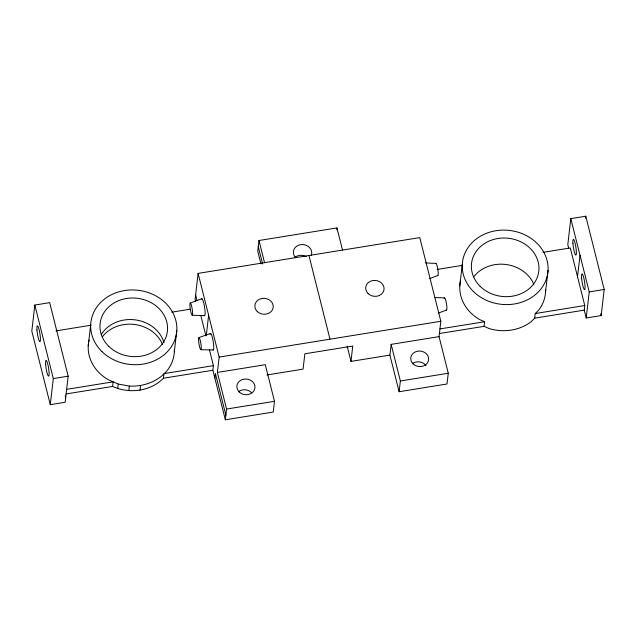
<?xml version="1.0" encoding="UTF-8"?>
<svg xmlns="http://www.w3.org/2000/svg" width="636" height="636" viewBox="0 0 636 636"><rect width="100%" height="100%" fill="white"/><g stroke="black" fill="none" stroke-linecap="round" stroke-linejoin="round"><path stroke-width="0.95" d="M34.821 305.049L31.8 331.133L50.292 404.671L65.15 402.27L68.163 376.186L49.672 302.649L34.821 305.049L53.313 378.587L50.292 404.671M88.237 345.865L90.725 324.384M209.427 349.784L213.41 365.644L212.877 370.247L163.428 378.229C150.684 391.466 128.989 394.042 112.62 386.442L113.152 381.839L66.613 389.351M117.716 388.66L118.248 384.057L108.064 379.62A43.169 37.309 6.6 0 1 88.396 343.925M128.79 390.687L129.323 386.084C143.696 386.823 158.483 381.449 167.586 370.001A43.169 37.309 6.6 0 0 174.383 349.816M140 390.186L140.532 385.583M163.428 378.229L163.961 373.626L213.41 365.644M174.336 351.764L176.824 330.283M439.055 336.627L391.148 344.37L389.908 355.111L399.114 391.728L447.021 383.985L448.269 373.245L439.055 336.627L440.835 321.283L419.784 237.594L198.106 273.393L195.085 299.476L195.506 301.17M206.255 335.744L208.624 315.241M214.857 378.094L215.389 373.491L225.875 415.189M217.377 372.434L265.284 364.698L274.49 401.316L273.249 412.056L225.343 419.792L226.583 409.051L217.377 372.434L219.15 357.09L198.106 273.393M342.518 250.083L336.945 227.927L258.979 240.511L257.739 251.252L260.887 263.781M336.738 229.675L336.945 227.927M389.908 355.111L350.985 361.391L352.757 346.048L304.851 353.791L303.078 369.134L266.969 374.962M399.114 391.728L400.362 380.988L391.148 344.37M459.788 285.89L462.269 264.409M543.088 252.333L570.293 247.953L584.77 305.526L584.238 310.13L534.701 318.159L531.092 321.776A43.01 37.174 6.6 0 1 489.156 328.55L484.083 326.34L484.616 321.737L479.536 319.526A43.01 37.174 6.6 0 1 460.408 281.072M534.701 318.159L535.234 313.556L538.843 309.947A43.01 37.174 6.6 0 0 545.616 289.833M545.569 291.773L548.057 270.292M584.238 310.13L586.209 317.976L601.179 315.559L604.2 289.475L585.772 216.208L570.802 218.625L567.789 244.709L568.663 248.199M577.528 276.74L580.016 255.259M585.549 218.14L585.772 216.208M586.209 317.976L589.23 291.892L570.802 218.625M190.283 303.054L201.874 298.697M429.817 278.528L437.838 275.515M438.498 313.055L446.52 310.034M198.965 337.581L210.588 333.431M55.944 330.887L90.853 325.25M171.72 312.189L190.14 309.207M437.099 269.457L462.348 265.363M589.23 291.892L604.2 289.475M53.313 378.587L68.163 376.186M219.15 357.09L440.835 321.283M439.921 328.923L484.616 321.737M535.234 313.556L584.77 305.526M439.389 333.526L484.083 326.34M66.08 393.954L112.62 386.442M226.583 409.051L274.49 401.316M400.362 380.988L448.269 373.245M200.889 349.713A6.137 0.962 80.8 0 0 200.284 340.578A6.137 0.962 80.8 0 0 198.607 340.65A6.137 0.962 80.8 0 0 200.889 349.713L213.219 349.991M425.46 262.97L435.914 263.384M435.088 297.529L444.604 297.91M192.207 315.186A6.137 0.962 80.8 0 0 191.595 306.051A6.137 0.962 80.8 0 0 189.926 306.123A6.137 0.962 80.8 0 0 192.207 315.186L204.569 315.679M118.248 384.057L129.323 386.084M600.702 313.659L601.179 315.559M347.153 346.151L350.985 361.391M308.945 255.489L329.989 339.187M258.979 240.511L264.552 262.676M258.272 246.649L262.628 263.996M195.618 294.873L196.898 299.954M200.745 315.265L205.905 335.792M212.877 370.247L225.343 419.792M65.238 395.926L65.683 397.667M210.103 334.568A8.387 1.312 80.8 0 1 213.036 340.57A8.387 1.312 80.8 0 1 212.829 349.721M201.572 299A8.594 1.344 80.8 0 1 204.569 307.124A8.594 1.344 80.8 0 1 204.172 315.4M238.572 391.625A9.087 7.855 6.6 0 1 251.387 392.507M412.43 363.641A8.968 7.751 6.6 0 1 426.033 365.613M473.74 276.851A33.78 29.192 6.6 0 1 505.882 264.481A33.78 29.192 6.6 0 1 533.858 284.403M88.674 341.985A43.169 37.309 6.6 0 1 89.072 340.061M295.772 257.707A9.214 7.958 6.6 0 1 300.59 244.677A9.214 7.958 6.6 0 1 311.33 255.195M295.12 257.198A9.214 7.958 6.6 0 1 306.282 256.698M435.7 263.598A6.137 0.962 80.8 0 1 437.846 269.41A6.137 0.962 80.8 0 1 437.56 275.316M444.246 298.745A6.137 0.962 80.8 0 1 446.393 303.141A6.137 0.962 80.8 0 1 446.241 309.843M102.348 336.834A33.78 29.192 6.6 0 1 134.49 324.463A33.78 29.192 6.6 0 1 162.466 344.386M101.227 334.663A33.795 29.208 6.6 0 1 135.031 319.844A33.795 29.208 6.6 0 1 163.985 342.558M368.093 293.57A9.214 7.958 6.6 0 0 383.651 291.057A9.214 7.958 6.6 0 0 372.919 280.54A9.214 7.958 6.6 0 0 368.093 293.57M257.254 311.473A9.214 7.958 6.6 0 0 272.812 308.961A9.214 7.958 6.6 0 0 262.072 298.443A9.214 7.958 6.6 0 0 257.254 311.473M239.231 391.983A9.087 7.855 6.6 0 0 254.575 389.502A9.087 7.855 6.6 0 0 243.986 379.135A9.087 7.855 6.6 0 0 239.231 391.983M413.098 363.856A8.968 7.751 6.6 0 0 428.243 361.407A8.968 7.751 6.6 0 0 417.788 351.167A8.968 7.751 6.6 0 0 413.098 363.856M45.625 364.396A7.982 1.248 80.8 0 0 48.59 376.17A7.982 1.248 80.8 0 0 47.803 364.301A7.982 1.248 80.8 0 0 45.625 364.396M480.196 286.383A33.859 29.264 6.6 0 0 537.38 277.153A33.859 29.264 6.6 0 0 497.909 238.508A33.859 29.264 6.6 0 0 480.196 286.383M101.943 351.605A43.169 37.309 6.6 0 0 174.844 339.831A43.169 37.309 6.6 0 0 124.529 290.565A43.169 37.309 6.6 0 0 101.943 351.605M473.454 291.534A43.01 37.174 6.6 0 0 546.086 279.8A43.01 37.174 6.6 0 0 495.953 230.717A43.01 37.174 6.6 0 0 473.454 291.534M108.804 346.366A33.859 29.264 6.6 0 0 165.988 337.136A33.859 29.264 6.6 0 0 126.516 298.491A33.859 29.264 6.6 0 0 108.804 346.366M36.944 329.869A7.982 1.248 80.8 0 0 39.909 341.651A7.982 1.248 80.8 0 0 39.122 329.774A7.982 1.248 80.8 0 0 36.944 329.869M581.582 277.837A7.982 1.248 80.8 0 0 584.54 289.611A7.982 1.248 80.8 0 0 583.753 277.741A7.982 1.248 80.8 0 0 581.582 277.837M572.901 243.31A7.982 1.248 80.8 0 0 575.858 255.092A7.982 1.248 80.8 0 0 575.071 243.214A7.982 1.248 80.8 0 0 572.901 243.31"/></g></svg>
